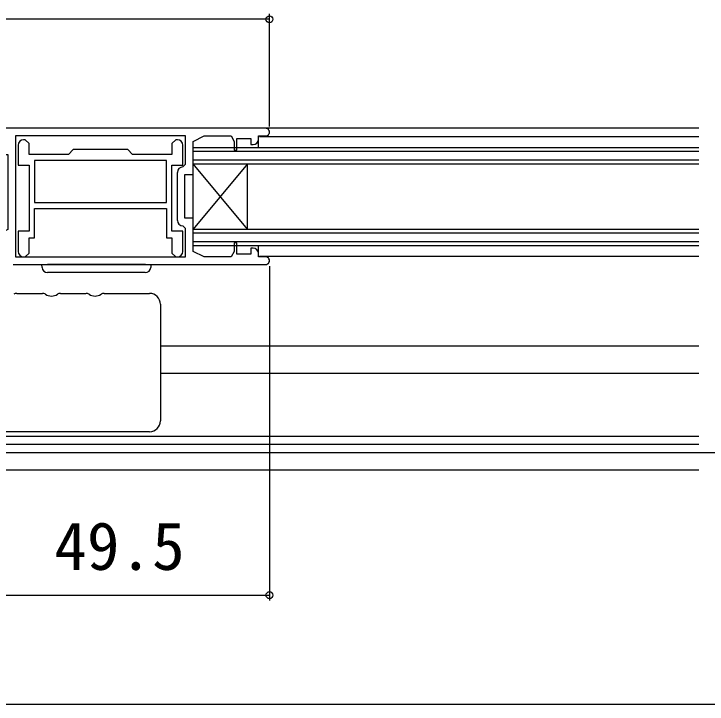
# Model space of a CAD drawing. Units: millimetres, scale not verified. Extents: x -525 to 525, y -780 to 776.
# Drawn here: x -213.4 to -86.2, y -514.9 to -388.2 of the extents above; entities that cross this region are included whole.
import ezdxf
from ezdxf.enums import TextEntityAlignment as Align

# ---------------------------------------------------------------- set-up
doc = ezdxf.new("R2010")
doc.units = ezdxf.units.MM
doc.header["$LTSCALE"] = 4
for name, color, linetype in [('0-2_YKK_11', 7, 'Continuous'), ('0-4_YKK_12', 2, 'Continuous'), ('0-5_YKK_13', 4, 'Continuous'), ('0-7_YKK_D', 6, 'Continuous'), ('0-9_YSS_K', 3, 'Continuous')]:
    doc.layers.add(name, color=color, linetype=linetype)
doc.styles.add('ＭＳ ゴシック', font='')
doc.styles.get('ＭＳ ゴシック').set_extended_font_data('MS Gothic')

msp = doc.modelspace()

# ---------------------------------------------------------------- linework, layer by layer
at = {"layer": '0-2_YKK_11'}
for p, q in [((-183.4, -426.1), (-183.4, -417.3)), ((-213.5, -434.2), (-167.2, -434.2))]:
    msp.add_line(p, q, dxfattribs=at)
for points in [[(-167.2, -409.2), (-224.5, -409.2), (-225.5, -410.2), (-225.5, -413.3), (-223.7, -415.1), (-223.1, -415.1), (-223.1, -414), (-214.5, -414), (-214.5, -427.8), (-216.5, -428.8), (-223.1, -428.8), (-223.1, -427.7), (-223.7, -427.7), (-224.5, -428.5), (-224.5, -429.2)], [(-181.9, -410.6), (-213.1, -410.6), (-213.1, -432.8), (-181.9, -432.8), (-181.9, -427.6), (-182.4, -427.1)], [(-182.4, -416.3), (-181.9, -415.8), (-181.9, -410.6)], [(-169.5, -431.2), (-169.9, -431.2), (-169.9, -432.3), (-172.5, -432.3), (-172.5, -430.2), (-173, -430.2), (-173, -431.8), (-173.5, -432.8), (-178.5, -432.8), (-180.5, -431.8), (-180.5, -425.7), (-182, -425.7), (-182, -417.7), (-180.5, -417.7), (-180.5, -411.6), (-178.5, -410.6), (-173.5, -410.6), (-173, -411.6), (-173, -413.2), (-172.5, -413.2), (-172.5, -411.1), (-169.9, -411.1), (-169.9, -412.2), (-169.5, -412.2)], [(-168.5, -411.2), (-168.5, -410.6), (-167.2, -410.6)], [(-183.4, -411.3), (-183.7, -411.3), (-184.4, -412), (-184.4, -414), (-191.6, -414), (-192.5, -413.1), (-202.5, -413.1), (-203.4, -414), (-210.6, -414), (-210.6, -412), (-211.3, -411.3), (-211.6, -411.3)], [(-212.6, -412.3), (-212.6, -416), (-210.6, -416), (-210.6, -428.1), (-212.6, -428.1), (-212.6, -431.8)], [(-182.4, -431.8), (-182.4, -428.1), (-184.4, -428.1), (-184.4, -416), (-182.4, -416), (-182.4, -412.3)], [(-211.6, -432.8), (-211.3, -432.8), (-210.6, -432.1), (-210.6, -429.3), (-209.6, -429.3), (-209.6, -423.9)], [(-209.6, -423.9), (-185.4, -423.9), (-185.4, -429.3), (-184.4, -429.3), (-184.4, -432.1), (-183.7, -432.8), (-183.4, -432.8)], [(-167.2, -432.8), (-168.5, -432.8), (-168.5, -432.2)]]:
    msp.add_lwpolyline(points, dxfattribs=at)
msp.add_lwpolyline([(-185.4, -415.1), (-209.6, -415.1), (-209.6, -422.8), (-185.4, -422.8)], close=True, dxfattribs=at)
for centre, radius, start, end in [((-167.2, -409.9), 0.7, 269.99999, 90.00001), ((-211.6, -412.3), 1, 90.00001, 179.99999), ((-183.4, -412.3), 1, 0.00001, 89.99999), ((-169.5, -411.2), 1, 270.00001, 359.99999), ((-182.4, -417.3), 1, 90.00001, 179.99999), ((-182.4, -426.1), 1, 180.00001, 269.99999), ((-211.6, -431.8), 1, 180.00001, 269.99999), ((-183.4, -431.8), 1, 270.00001, 359.99999), ((-169.5, -432.2), 1, 0.00001, 89.99999), ((-167.2, -433.5), 0.7, 269.99999, 90.00001)]:
    msp.add_arc(centre, radius, start, end, dxfattribs=at)
at = {"layer": '0-4_YKK_12'}
for p, q in [((-87.702, -409.2), (-226.499, -409.2)), ((-168.3, -410.7), (-87.702, -410.7)), ((-168.501, -412.7), (-168.501, -411.227)), ((-180.5, -412.7), (-87.702, -412.7)), ((-180.5, -430.7), (-180.5, -412.7)), ((-180.5, -413.4), (-87.702, -413.4)), ((-180.5, -415), (-87.702, -415)), ((-180.5, -415.7), (-87.702, -415.7)), ((-170.5, -427.7), (-180.5, -415.7)), ((-170.5, -415.7), (-180.5, -427.7)), ((-170.5, -427.7), (-170.5, -415.7)), ((-180.5, -427.7), (-87.702, -427.7)), ((-180.5, -428.4), (-87.702, -428.4)), ((-180.5, -430), (-87.702, -430)), ((-180.5, -430.7), (-87.702, -430.7)), ((-168.5, -432.3), (-168.5, -430.7)), ((-168.3, -432.7), (-87.702, -432.7)), ((-87.702, -449.2), (-186.499, -449.2)), ((-87.702, -454.2), (-186.499, -454.2)), ((-226.499, -465.7), (-87.702, -465.7)), ((-226.259, -467.2), (-87.702, -467.2))]:
    msp.add_line(p, q, dxfattribs=at)
at = {"layer": '0-5_YKK_13'}
for p, q in [((-189.248, -434.2), (-207.252, -434.2)), ((-189.248, -434.2), (-188.25, -434.2)), ((-188.25, -434.2), (-188.285, -434.761)), ((-189.283, -435.7), (-207.218, -435.7)), ((-212.828, -439.5), (-208.17, -439.5)), ((-204.828, -439.5), (-200.17, -439.5)), ((-196.828, -439.5), (-188.499, -439.5)), ((-186.499, -441.5), (-186.499, -445.477)), ((-186.499, -445.477), (-186.499, -458.922)), ((-186.499, -458.922), (-186.499, -462.9)), ((-188.499, -464.9), (-224.499, -464.9))]:
    msp.add_line(p, q, dxfattribs=at)
msp.add_lwpolyline([(-208.216, -434.761), (-208.25, -434.2), (-207.252, -434.2)], dxfattribs=at)
for centre, radius, start, end in [((-207.218, -434.7), 1, 183.5, 270), ((-189.283, -434.7), 1, 270, 356.5), ((-212.84, -440.5), 1, 90, 123.55731), ((-208.157, -440.5), 1, 56.44269, 90), ((-206.499, -438), 2, 236.44269, 303.55731), ((-204.84, -440.5), 1, 90, 123.55731), ((-200.157, -440.5), 1, 56.44269, 90), ((-198.499, -438), 2, 236.44269, 303.55731), ((-196.84, -440.5), 1, 90, 123.55731), ((-188.499, -441.5), 2, 0, 90), ((-188.499, -462.9), 2, 270, 0)]:
    msp.add_arc(centre, radius, start, end, dxfattribs=at)
at = {"layer": '0-7_YKK_D'}
for p, q in [((-166.5, -389.2), (-225.5, -389.2)), ((-166.5, -408.9), (-166.5, -388.2)), ((-166.5, -434.5), (-166.5, -495.9)), ((-215.499, -468.7), (40.5, -468.7)), ((-215.499, -468.7), (60.5, -468.7)), ((-215.999, -494.9), (-166.5, -494.9)), ((-230, -514.9), (-211.813, -514.9)), ((-219.5, -514.9), (219.5, -514.9))]:
    msp.add_line(p, q, dxfattribs=at)
for centre in [(-166.5, -389.2), (-166.5, -494.9)]:
    msp.add_circle(centre, 0.637, dxfattribs=at)
at = {"layer": '0-9_YSS_K'}
msp.add_line((-229.997, -471.9), (-87.702, -471.9), dxfattribs=at)

# ---------------------------------------------------------------- texts
at = {"layer": '0-7_YKK_D', "style": 'ＭＳ ゴシック'}
msp.add_text('49.5', height=8.798, dxfattribs=at).set_placement((-205.977, -492.9), align=Align.BOTTOM_LEFT)

doc.saveas('drawing.dxf')
